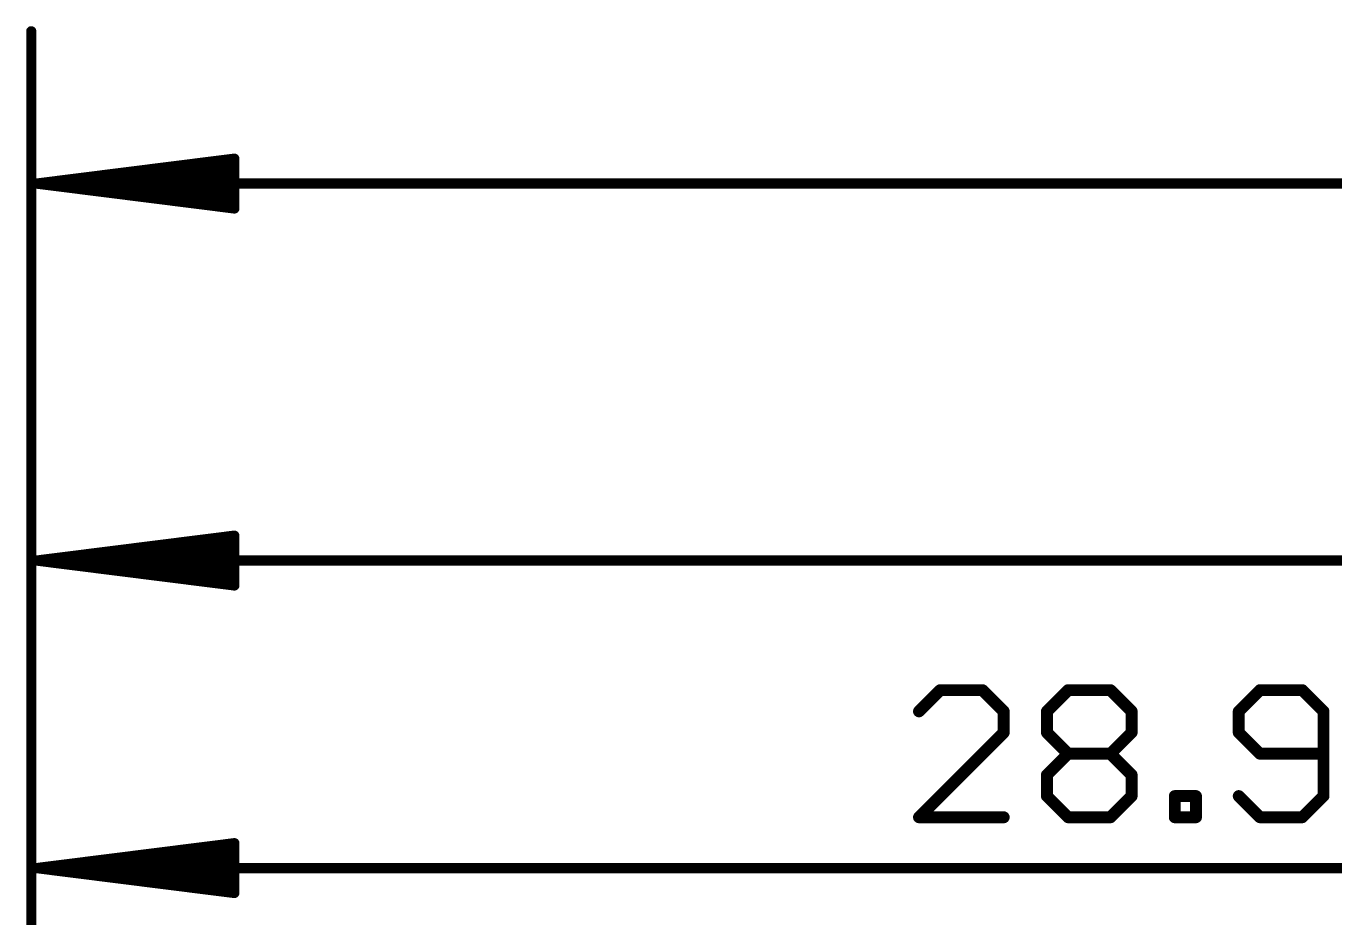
# Model space of a CAD drawing. Extents: x -9.8 to 65.3, y -0.3 to 69.2.
# Drawn here: x -0.07 to 16.69, y 57.4 to 68.82 of the extents above; entities that cross this region are included whole.
import ezdxf

# ---------------------------------------------------------------- set-up
doc = ezdxf.new("R2010")
doc.units = 0
doc.layers.add('47', color=253, linetype='CONTINUOUS')

msp = doc.modelspace()

# ---------------------------------------------------------------- linework, layer by layer
at = {"layer": '47'}
for points, const_width in [([(0, 50.8), (0, 68.752)], 0.13), ([(0.065, 66.802), (2.6, 67.1212)], 0.13), ([(2.6, 67.1212), (2.6, 66.4828)], 0.13), ([(0.065, 66.802), (2.6, 67.062)], 0.13), ([(0.065, 66.802), (2.6, 66.932)], 0.13), ([(0.065, 66.802), (64.959, 66.802)], 0.13), ([(2.6, 66.4828), (0.065, 66.802)], 0.13), ([(2.6, 66.672), (0.065, 66.802)], 0.13), ([(2.6, 66.542), (0.065, 66.802)], 0.13), ([(0, 52.959), (0, 63.926)], 0.13), ([(0.065, 61.976), (2.6, 62.2952)], 0.13), ([(2.6, 62.2952), (2.6, 61.6568)], 0.13), ([(0.065, 61.976), (2.6, 62.236)], 0.13), ([(0.065, 61.976), (2.6, 62.106)], 0.13), ([(0.065, 61.976), (52.64, 61.976)], 0.13), ([(2.6, 61.6568), (0.065, 61.976)], 0.13), ([(2.6, 61.846), (0.065, 61.976)], 0.13), ([(2.6, 61.716), (0.065, 61.976)], 0.13), ([(11.6344, 60.3167), (11.3632, 60.0455)], 0.1524), ([(12.1767, 60.3167), (11.6344, 60.3167)], 0.1524), ([(12.4479, 60.0455), (12.1767, 60.3167)], 0.1524), ([(13.0004, 60.0455), (13.2715, 60.3167)], 0.1524), ([(13.2715, 60.3167), (13.8139, 60.3167)], 0.1524), ([(13.8139, 60.3167), (14.085, 60.0455)], 0.1524), ([(15.7273, 60.3167), (15.4561, 60.0455)], 0.1524), ([(16.2696, 60.3167), (15.7273, 60.3167)], 0.1524), ([(16.5407, 60.0455), (16.2696, 60.3167)], 0.1524), ([(0, 52.832), (0, 59.989)], 0.13), ([(12.4479, 59.7744), (12.4479, 60.0455)], 0.1524), ([(13.0004, 59.7744), (13.0004, 60.0455)], 0.1524), ([(14.085, 60.0455), (14.085, 59.7744)], 0.1524), ([(15.4561, 60.0455), (15.4561, 59.7744)], 0.1524), ([(16.5407, 58.9609), (16.5407, 60.0455)], 0.1524), ([(11.3632, 58.6897), (12.4479, 59.7744)], 0.1524), ([(13.2715, 59.5032), (13.0004, 59.7744)], 0.1524), ([(14.085, 59.7744), (13.8139, 59.5032)], 0.1524), ([(15.4561, 59.7744), (15.7273, 59.5032)], 0.1524), ([(13.0004, 59.232), (13.2715, 59.5032)], 0.1524), ([(13.2715, 59.5032), (13.8139, 59.5032)], 0.1524), ([(13.8139, 59.5032), (14.085, 59.232)], 0.1524), ([(15.7273, 59.5032), (16.5407, 59.5032)], 0.1524), ([(13.0004, 58.9609), (13.0004, 59.232)], 0.1524), ([(14.085, 59.232), (14.085, 58.9609)], 0.1524), ([(13.2715, 58.6897), (13.0004, 58.9609)], 0.1524), ([(14.085, 58.9609), (13.8139, 58.6897)], 0.1524), ([(14.6375, 58.6897), (14.6375, 58.9609)], 0.1524), ([(14.6375, 58.9609), (14.9087, 58.9609)], 0.1524), ([(14.9087, 58.9609), (14.9087, 58.6897)], 0.1524), ([(15.4561, 58.9609), (15.7273, 58.6897)], 0.1524), ([(16.2696, 58.6897), (16.5407, 58.9609)], 0.1524), ([(12.4479, 58.6897), (11.3632, 58.6897)], 0.1524), ([(13.8139, 58.6897), (13.2715, 58.6897)], 0.1524), ([(14.9087, 58.6897), (14.6375, 58.6897)], 0.1524), ([(15.7273, 58.6897), (16.2696, 58.6897)], 0.1524), ([(0.065, 58.039), (2.6, 58.3582)], 0.13), ([(0.065, 58.039), (2.6, 58.299)], 0.13), ([(2.6, 58.3582), (2.6, 57.7198)], 0.13), ([(0.065, 58.039), (2.6, 58.169)], 0.13), ([(0.065, 58.039), (28.891, 58.039)], 0.13), ([(2.6, 57.7198), (0.065, 58.039)], 0.13), ([(2.6, 57.909), (0.065, 58.039)], 0.13), ([(2.6, 57.779), (0.065, 58.039)], 0.13)]:
    msp.add_lwpolyline(points, dxfattribs=dict(at, const_width=const_width))
for points, const_width in [([(0.0325, 68.752, 1), (-0.0325, 68.752)], 0.065), ([(2.6325, 67.1212, 1), (2.5675, 67.1212)], 0.065), ([(2.6041, 67.089, 1), (2.5959, 67.1535)], 0.065), ([(2.6033, 67.0297, 1), (2.5967, 67.0943)], 0.065), ([(0.065, 66.8345, 1), (0.065, 66.7695)], 0.065), ([(0.0691, 66.8342, 1), (0.0609, 66.7698)], 0.065), ([(0.0633, 66.8345, 1), (0.0667, 66.7695)], 0.065), ([(0.0667, 66.8345, 1), (0.0633, 66.7695)], 0.065), ([(0.0683, 66.8343, 1), (0.0617, 66.7697)], 0.065), ([(0.0617, 66.8343, 1), (0.0683, 66.7697)], 0.065), ([(0.0609, 66.8342, 1), (0.0691, 66.7698)], 0.065), ([(2.6017, 66.8995, 1), (2.5983, 66.9645)], 0.065), ([(2.5983, 66.6395, 1), (2.6017, 66.7045)], 0.065), ([(2.5675, 66.4828, 1), (2.6325, 66.4828)], 0.065), ([(2.5959, 66.4505, 1), (2.6041, 66.515)], 0.065), ([(2.5967, 66.5097, 1), (2.6033, 66.5743)], 0.065), ([(0.0325, 63.926, 1), (-0.0325, 63.926)], 0.065), ([(2.6325, 62.2952, 1), (2.5675, 62.2952)], 0.065), ([(2.6041, 62.263, 1), (2.5959, 62.3275)], 0.065), ([(2.6033, 62.2037, 1), (2.5967, 62.2683)], 0.065), ([(2.6017, 62.0735, 1), (2.5983, 62.1385)], 0.065), ([(0.065, 62.0085, 1), (0.065, 61.9435)], 0.065), ([(0.0691, 62.0082, 1), (0.0609, 61.9438)], 0.065), ([(0.0633, 62.0085, 1), (0.0667, 61.9435)], 0.065), ([(0.0667, 62.0085, 1), (0.0633, 61.9435)], 0.065), ([(0.0683, 62.0083, 1), (0.0617, 61.9437)], 0.065), ([(0.0617, 62.0083, 1), (0.0683, 61.9437)], 0.065), ([(0.0609, 62.0082, 1), (0.0691, 61.9438)], 0.065), ([(2.5983, 61.8135, 1), (2.6017, 61.8785)], 0.065), ([(2.5675, 61.6568, 1), (2.6325, 61.6568)], 0.065), ([(2.5959, 61.6245, 1), (2.6041, 61.689)], 0.065), ([(2.5967, 61.6837, 1), (2.6033, 61.7483)], 0.065), ([(11.6344, 60.3548, 1), (11.6344, 60.2786)], 0.0762), ([(11.6613, 60.2897, 1), (11.6074, 60.3436)], 0.0762), ([(12.2036, 60.3436, 1), (12.1498, 60.2897)], 0.0762), ([(12.1767, 60.2786, 1), (12.1767, 60.3548)], 0.0762), ([(13.2715, 60.3548, 1), (13.2715, 60.2786)], 0.0762), ([(13.2985, 60.2897, 1), (13.2446, 60.3436)], 0.0762), ([(13.8408, 60.3436, 1), (13.7869, 60.2897)], 0.0762), ([(13.8139, 60.2786, 1), (13.8139, 60.3548)], 0.0762), ([(15.7273, 60.3548, 1), (15.7273, 60.2786)], 0.0762), ([(15.7542, 60.2897, 1), (15.7003, 60.3436)], 0.0762), ([(16.2965, 60.3436, 1), (16.2426, 60.2897)], 0.0762), ([(16.2696, 60.2786, 1), (16.2696, 60.3548)], 0.0762), ([(0.0325, 59.989, 1), (-0.0325, 59.989)], 0.065), ([(11.3363, 60.0725, 1), (11.3901, 60.0186)], 0.0762), ([(12.486, 60.0455, 1), (12.4098, 60.0455)], 0.0762), ([(12.4209, 60.0186, 1), (12.4748, 60.0725)], 0.0762), ([(12.9734, 60.0725, 1), (13.0273, 60.0186)], 0.0762), ([(13.0385, 60.0455, 1), (12.9623, 60.0455)], 0.0762), ([(14.1231, 60.0455, 1), (14.0469, 60.0455)], 0.0762), ([(14.0581, 60.0186, 1), (14.112, 60.0725)], 0.0762), ([(15.4291, 60.0725, 1), (15.483, 60.0186)], 0.0762), ([(15.4942, 60.0455, 1), (15.418, 60.0455)], 0.0762), ([(16.5788, 60.0455, 1), (16.5026, 60.0455)], 0.0762), ([(16.5138, 60.0186, 1), (16.5677, 60.0725)], 0.0762), ([(12.4098, 59.7744, 1), (12.486, 59.7744)], 0.0762), ([(12.4748, 59.7474, 1), (12.4209, 59.8013)], 0.0762), ([(13.0273, 59.8013, 1), (12.9734, 59.7474)], 0.0762), ([(12.9623, 59.7744, 1), (13.0385, 59.7744)], 0.0762), ([(14.0469, 59.7744, 1), (14.1231, 59.7744)], 0.0762), ([(14.112, 59.7474, 1), (14.0581, 59.8013)], 0.0762), ([(15.483, 59.8013, 1), (15.4291, 59.7474)], 0.0762), ([(15.418, 59.7744, 1), (15.4942, 59.7744)], 0.0762), ([(13.2715, 59.5413, 1), (13.2715, 59.4651)], 0.0762), ([(13.2985, 59.4763, 1), (13.2446, 59.5301)], 0.0762), ([(13.2446, 59.4763, 1), (13.2985, 59.5301)], 0.0762), ([(13.8408, 59.5301, 1), (13.7869, 59.4763)], 0.0762), ([(13.7869, 59.5301, 1), (13.8408, 59.4763)], 0.0762), ([(13.8139, 59.4651, 1), (13.8139, 59.5413)], 0.0762), ([(15.7273, 59.5413, 1), (15.7273, 59.4651)], 0.0762), ([(15.7003, 59.4763, 1), (15.7542, 59.5301)], 0.0762), ([(16.5407, 59.4651, 1), (16.5407, 59.5413)], 0.0762), ([(13.0385, 59.232, 1), (12.9623, 59.232)], 0.0762), ([(14.1231, 59.232, 1), (14.0469, 59.232)], 0.0762), ([(12.9734, 59.259, 1), (13.0273, 59.2051)], 0.0762), ([(14.0581, 59.2051, 1), (14.112, 59.259)], 0.0762), ([(13.0273, 58.9878, 1), (12.9734, 58.9339)], 0.0762), ([(12.9623, 58.9609, 1), (13.0385, 58.9609)], 0.0762), ([(14.0469, 58.9609, 1), (14.1231, 58.9609)], 0.0762), ([(14.112, 58.9339, 1), (14.0581, 58.9878)], 0.0762), ([(14.6756, 58.9609, 1), (14.5994, 58.9609)], 0.0762), ([(14.6375, 58.999, 1), (14.6375, 58.9228)], 0.0762), ([(14.9468, 58.9609, 1), (14.8706, 58.9609)], 0.0762), ([(14.9087, 58.9228, 1), (14.9087, 58.999)], 0.0762), ([(15.483, 58.9878, 1), (15.4291, 58.9339)], 0.0762), ([(16.5026, 58.9609, 1), (16.5788, 58.9609)], 0.0762), ([(16.5677, 58.9339, 1), (16.5138, 58.9878)], 0.0762), ([(11.3632, 58.7278, 1), (11.3632, 58.6516)], 0.0762), ([(11.3363, 58.7166, 1), (11.3901, 58.6628)], 0.0762), ([(12.4479, 58.6516, 1), (12.4479, 58.7278)], 0.0762), ([(13.2715, 58.7278, 1), (13.2715, 58.6516)], 0.0762), ([(13.2446, 58.6628, 1), (13.2985, 58.7166)], 0.0762), ([(13.7869, 58.7166, 1), (13.8408, 58.6628)], 0.0762), ([(13.8139, 58.6516, 1), (13.8139, 58.7278)], 0.0762), ([(14.6375, 58.7278, 1), (14.6375, 58.6516)], 0.0762), ([(14.5994, 58.6897, 1), (14.6756, 58.6897)], 0.0762), ([(14.8706, 58.6897, 1), (14.9468, 58.6897)], 0.0762), ([(14.9087, 58.6516, 1), (14.9087, 58.7278)], 0.0762), ([(15.7273, 58.7278, 1), (15.7273, 58.6516)], 0.0762), ([(15.7003, 58.6628, 1), (15.7542, 58.7166)], 0.0762), ([(16.2426, 58.7166, 1), (16.2965, 58.6628)], 0.0762), ([(16.2696, 58.6516, 1), (16.2696, 58.7278)], 0.0762), ([(2.6325, 58.3582, 1), (2.5675, 58.3582)], 0.065), ([(2.6041, 58.326, 1), (2.5959, 58.3905)], 0.065), ([(2.6033, 58.2667, 1), (2.5967, 58.3313)], 0.065), ([(2.6017, 58.1365, 1), (2.5983, 58.2015)], 0.065), ([(0.065, 58.0715, 1), (0.065, 58.0065)], 0.065), ([(0.0691, 58.0712, 1), (0.0609, 58.0068)], 0.065), ([(0.0633, 58.0715, 1), (0.0667, 58.0065)], 0.065), ([(0.0667, 58.0715, 1), (0.0633, 58.0065)], 0.065), ([(0.0683, 58.0713, 1), (0.0617, 58.0067)], 0.065), ([(0.0617, 58.0713, 1), (0.0683, 58.0067)], 0.065), ([(0.0609, 58.0712, 1), (0.0691, 58.0068)], 0.065), ([(2.5983, 57.8765, 1), (2.6017, 57.9415)], 0.065), ([(2.5967, 57.7467, 1), (2.6033, 57.8113)], 0.065), ([(2.5675, 57.7198, 1), (2.6325, 57.7198)], 0.065), ([(2.5959, 57.6875, 1), (2.6041, 57.752)], 0.065)]:
    msp.add_lwpolyline(points, format="xyb", dxfattribs=dict(at, const_width=const_width))

doc.saveas('drawing.dxf')
